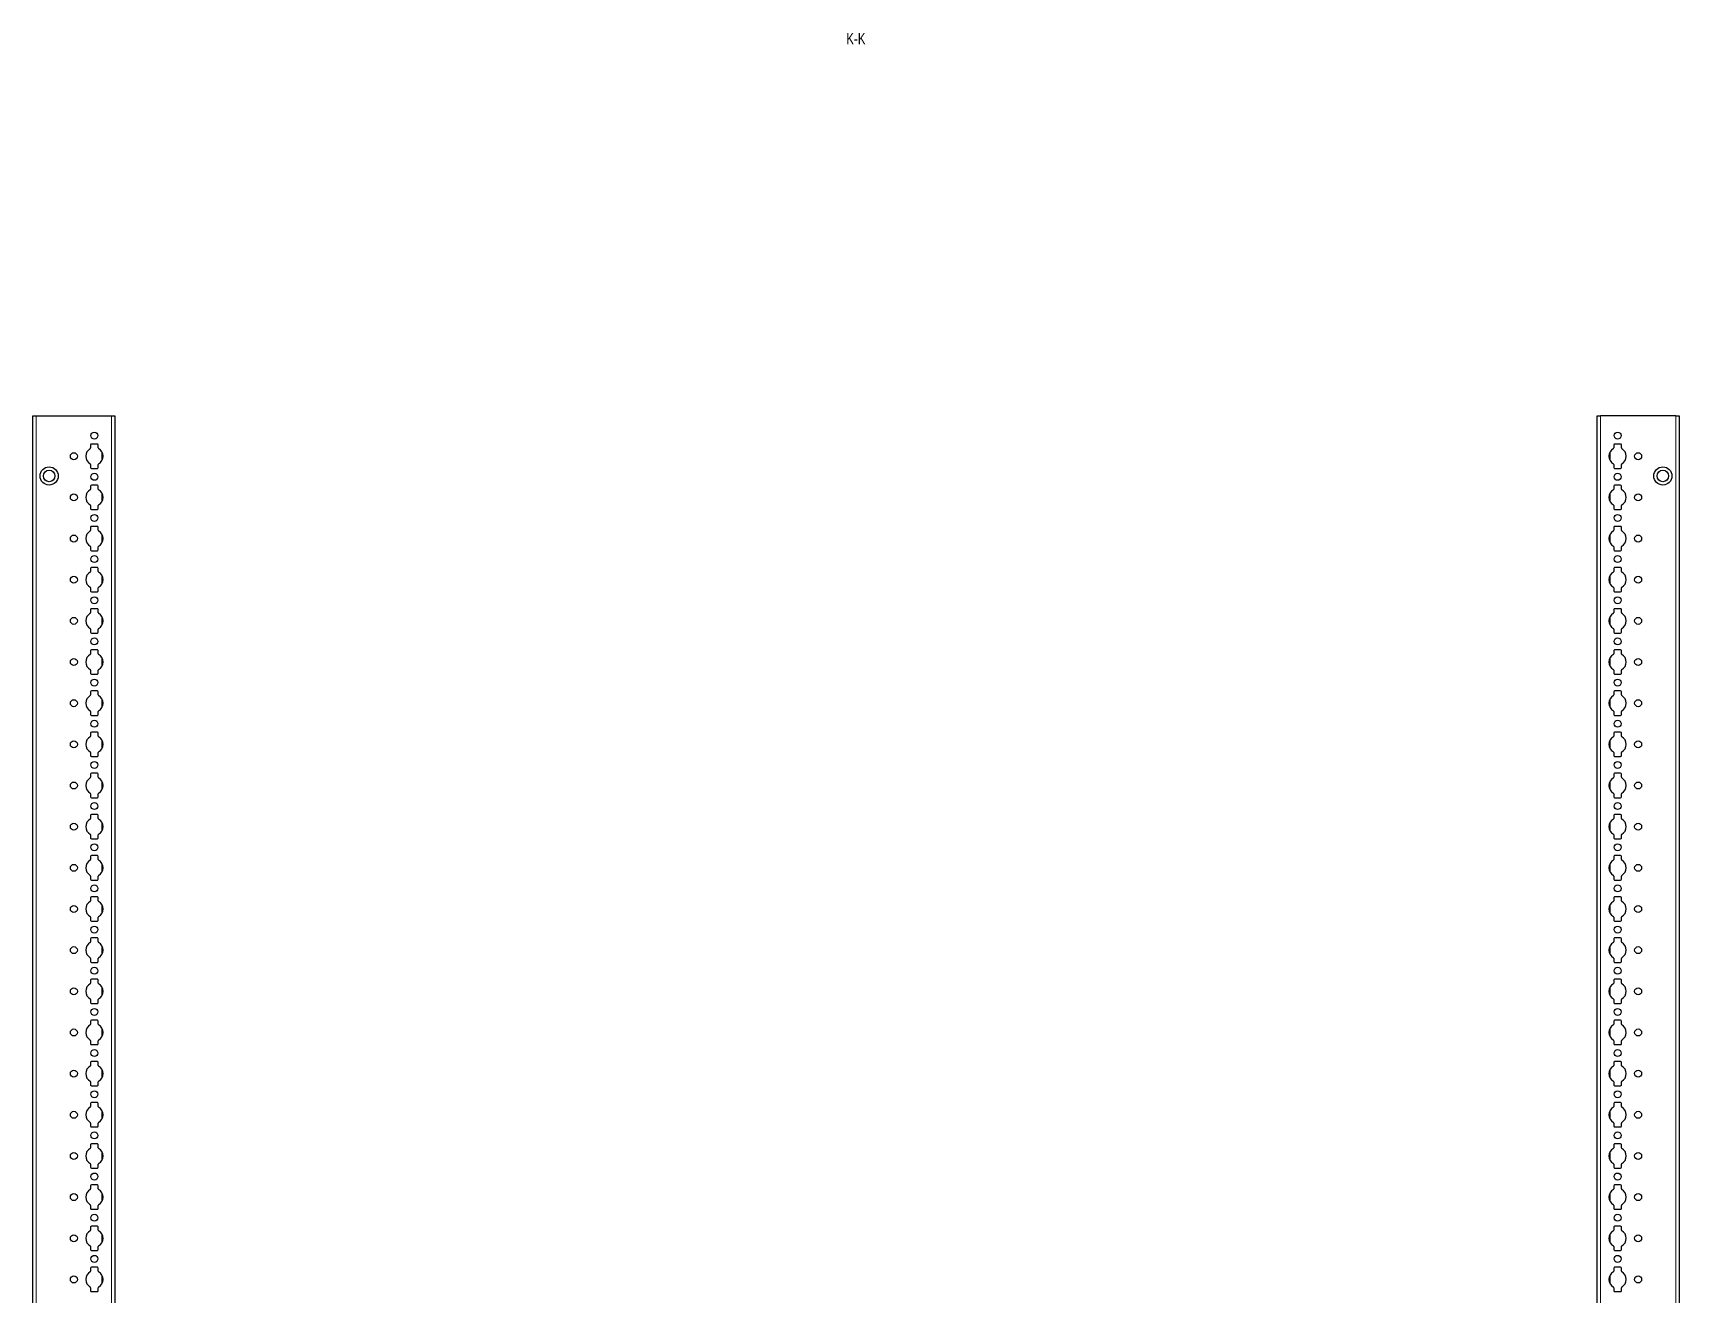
# Model space of a CAD drawing. Header units: millimetres. Extents: x -199 to 4194, y -2447 to 1507.
# Drawn here: x 3195 to 4194, y -86 to 680 of the extents above; entities that cross this region are included whole.
import ezdxf

# ---------------------------------------------------------------- set-up
doc = ezdxf.new("R2010")
doc.units = ezdxf.units.MM
doc.layers.add('FORMAT', color=7, linetype='Continuous')
doc.styles.add('SLDTEXTSTYLE0', font='TXT', dxfattribs={"width": 0.75})

msp = doc.modelspace()

# ---------------------------------------------------------------- linework, layer by layer
at = {"color": 7, "linetype": 'Continuous', "lineweight": 25}
for p, q in [((3194.63, -851.79), (3194.63, 447.21)), ((3194.63, 447.21), (3196.63, 447.21)), ((3196.63, 447.21), (3242.33, 447.21)), ((3242.33, 447.21), (3244.33, 447.21)), ((3244.33, 447.21), (3244.33, -851.79)), ((4144.33, -851.79), (4144.33, 447.21)), ((4144.33, 447.21), (4146.33, 447.21)), ((4192.03, 447.21), (4146.33, 447.21)), ((4192.03, 447.21), (4194.03, 447.21)), ((4194.03, 447.21), (4194.03, -851.79)), ((3233.78, 430.11), (3230.18, 430.11)), ((4158.48, 430.11), (4154.88, 430.11)), ((3229.68, 429.61), (3229.68, 427.73)), ((3234.28, 427.73), (3234.28, 429.61)), ((4154.38, 429.61), (4154.38, 427.73)), ((4158.98, 427.73), (4158.98, 429.61)), ((3229.68, 417.68), (3229.68, 415.81)), ((3230.18, 415.31), (3233.78, 415.31)), ((3234.28, 415.81), (3234.28, 417.68)), ((4154.38, 417.68), (4154.38, 415.81)), ((4154.88, 415.31), (4158.48, 415.31)), ((4158.98, 415.81), (4158.98, 417.68)), ((3229.68, 404.61), (3229.68, 402.73)), ((3233.78, 405.11), (3230.18, 405.11)), ((3234.28, 402.73), (3234.28, 404.61)), ((4154.38, 404.61), (4154.38, 402.73)), ((4158.48, 405.11), (4154.88, 405.11)), ((4158.98, 402.73), (4158.98, 404.61)), ((3229.68, 392.68), (3229.68, 390.81)), ((3230.18, 390.31), (3233.78, 390.31)), ((3234.28, 390.81), (3234.28, 392.68)), ((4154.38, 392.68), (4154.38, 390.81)), ((4154.88, 390.31), (4158.48, 390.31)), ((4158.98, 390.81), (4158.98, 392.68)), ((3233.78, 380.11), (3230.18, 380.11)), ((4158.48, 380.11), (4154.88, 380.11)), ((3229.68, 379.61), (3229.68, 377.73)), ((3234.28, 377.73), (3234.28, 379.61)), ((4154.38, 379.61), (4154.38, 377.73)), ((4158.98, 377.73), (4158.98, 379.61)), ((3229.68, 367.68), (3229.68, 365.81)), ((3230.18, 365.31), (3233.78, 365.31)), ((3234.28, 365.81), (3234.28, 367.68)), ((4154.38, 367.68), (4154.38, 365.81)), ((4154.88, 365.31), (4158.48, 365.31)), ((4158.98, 365.81), (4158.98, 367.68)), ((3229.68, 354.61), (3229.68, 352.73)), ((3233.78, 355.11), (3230.18, 355.11)), ((3234.28, 352.73), (3234.28, 354.61)), ((4154.38, 354.61), (4154.38, 352.73)), ((4158.48, 355.11), (4154.88, 355.11)), ((4158.98, 352.73), (4158.98, 354.61)), ((3229.68, 342.68), (3229.68, 340.81)), ((3230.18, 340.31), (3233.78, 340.31)), ((3234.28, 340.81), (3234.28, 342.68)), ((4154.38, 342.68), (4154.38, 340.81)), ((4154.88, 340.31), (4158.48, 340.31)), ((4158.98, 340.81), (4158.98, 342.68)), ((3233.78, 330.11), (3230.18, 330.11)), ((4158.48, 330.11), (4154.88, 330.11)), ((3229.68, 329.61), (3229.68, 327.73)), ((3234.28, 327.73), (3234.28, 329.61)), ((4154.38, 329.61), (4154.38, 327.73)), ((4158.98, 327.73), (4158.98, 329.61)), ((3229.68, 317.68), (3229.68, 315.81)), ((3230.18, 315.31), (3233.78, 315.31)), ((3234.28, 315.81), (3234.28, 317.68)), ((4154.38, 317.68), (4154.38, 315.81)), ((4154.88, 315.31), (4158.48, 315.31)), ((4158.98, 315.81), (4158.98, 317.68)), ((3229.68, 304.61), (3229.68, 302.73)), ((3233.78, 305.11), (3230.18, 305.11)), ((3234.28, 302.73), (3234.28, 304.61)), ((4154.38, 304.61), (4154.38, 302.73)), ((4158.48, 305.11), (4154.88, 305.11)), ((4158.98, 302.73), (4158.98, 304.61)), ((3229.68, 292.68), (3229.68, 290.81)), ((3230.18, 290.31), (3233.78, 290.31)), ((3234.28, 290.81), (3234.28, 292.68)), ((4154.38, 292.68), (4154.38, 290.81)), ((4154.88, 290.31), (4158.48, 290.31)), ((4158.98, 290.81), (4158.98, 292.68)), ((3233.78, 280.11), (3230.18, 280.11)), ((4158.48, 280.11), (4154.88, 280.11)), ((3229.68, 279.61), (3229.68, 277.73)), ((3234.28, 277.73), (3234.28, 279.61)), ((4154.38, 279.61), (4154.38, 277.73)), ((4158.98, 277.73), (4158.98, 279.61)), ((3229.68, 267.68), (3229.68, 265.81)), ((3230.18, 265.31), (3233.78, 265.31)), ((3234.28, 265.81), (3234.28, 267.68)), ((4154.38, 267.68), (4154.38, 265.81)), ((4154.88, 265.31), (4158.48, 265.31)), ((4158.98, 265.81), (4158.98, 267.68)), ((3229.68, 254.61), (3229.68, 252.73)), ((3233.78, 255.11), (3230.18, 255.11)), ((3234.28, 252.73), (3234.28, 254.61)), ((4154.38, 254.61), (4154.38, 252.73)), ((4158.48, 255.11), (4154.88, 255.11)), ((4158.98, 252.73), (4158.98, 254.61)), ((3229.68, 242.68), (3229.68, 240.81)), ((3230.18, 240.31), (3233.78, 240.31)), ((3234.28, 240.81), (3234.28, 242.68)), ((4154.38, 242.68), (4154.38, 240.81)), ((4154.88, 240.31), (4158.48, 240.31)), ((4158.98, 240.81), (4158.98, 242.68)), ((3233.78, 230.11), (3230.18, 230.11)), ((4158.48, 230.11), (4154.88, 230.11)), ((3229.68, 229.61), (3229.68, 227.73)), ((3234.28, 227.73), (3234.28, 229.61)), ((4154.38, 229.61), (4154.38, 227.73)), ((4158.98, 227.73), (4158.98, 229.61)), ((3229.68, 217.68), (3229.68, 215.81)), ((3230.18, 215.31), (3233.78, 215.31)), ((3234.28, 215.81), (3234.28, 217.68)), ((4154.38, 217.68), (4154.38, 215.81)), ((4154.88, 215.31), (4158.48, 215.31)), ((4158.98, 215.81), (4158.98, 217.68)), ((3229.68, 204.61), (3229.68, 202.73)), ((3233.78, 205.11), (3230.18, 205.11)), ((3234.28, 202.73), (3234.28, 204.61)), ((4154.38, 204.61), (4154.38, 202.73)), ((4158.48, 205.11), (4154.88, 205.11)), ((4158.98, 202.73), (4158.98, 204.61)), ((3229.68, 192.68), (3229.68, 190.81)), ((3230.18, 190.31), (3233.78, 190.31)), ((3234.28, 190.81), (3234.28, 192.68)), ((4154.38, 192.68), (4154.38, 190.81)), ((4154.88, 190.31), (4158.48, 190.31)), ((4158.98, 190.81), (4158.98, 192.68)), ((3233.78, 180.11), (3230.18, 180.11)), ((4158.48, 180.11), (4154.88, 180.11)), ((3229.68, 179.61), (3229.68, 177.73)), ((3234.28, 177.73), (3234.28, 179.61)), ((4154.38, 179.61), (4154.38, 177.73)), ((4158.98, 177.73), (4158.98, 179.61)), ((3229.68, 167.68), (3229.68, 165.81)), ((3230.18, 165.31), (3233.78, 165.31)), ((3234.28, 165.81), (3234.28, 167.68)), ((4154.38, 167.68), (4154.38, 165.81)), ((4154.88, 165.31), (4158.48, 165.31)), ((4158.98, 165.81), (4158.98, 167.68)), ((3229.68, 154.61), (3229.68, 152.73)), ((3233.78, 155.11), (3230.18, 155.11)), ((3234.28, 152.73), (3234.28, 154.61)), ((4154.38, 154.61), (4154.38, 152.73)), ((4158.48, 155.11), (4154.88, 155.11)), ((4158.98, 152.73), (4158.98, 154.61)), ((3229.68, 142.68), (3229.68, 140.81)), ((3230.18, 140.31), (3233.78, 140.31)), ((3234.28, 140.81), (3234.28, 142.68)), ((4154.38, 142.68), (4154.38, 140.81)), ((4154.88, 140.31), (4158.48, 140.31)), ((4158.98, 140.81), (4158.98, 142.68)), ((3233.78, 130.11), (3230.18, 130.11)), ((4158.48, 130.11), (4154.88, 130.11)), ((3229.68, 129.61), (3229.68, 127.73)), ((3234.28, 127.73), (3234.28, 129.61)), ((4154.38, 129.61), (4154.38, 127.73)), ((4158.98, 127.73), (4158.98, 129.61)), ((3229.68, 117.68), (3229.68, 115.81)), ((3230.18, 115.31), (3233.78, 115.31)), ((3234.28, 115.81), (3234.28, 117.68)), ((4154.38, 117.68), (4154.38, 115.81)), ((4154.88, 115.31), (4158.48, 115.31)), ((4158.98, 115.81), (4158.98, 117.68)), ((3229.68, 104.61), (3229.68, 102.73)), ((3233.78, 105.11), (3230.18, 105.11)), ((3234.28, 102.73), (3234.28, 104.61)), ((4154.38, 104.61), (4154.38, 102.73)), ((4158.48, 105.11), (4154.88, 105.11)), ((4158.98, 102.73), (4158.98, 104.61)), ((3229.68, 92.68), (3229.68, 90.81)), ((3230.18, 90.31), (3233.78, 90.31)), ((3234.28, 90.81), (3234.28, 92.68)), ((4154.38, 92.68), (4154.38, 90.81)), ((4154.88, 90.31), (4158.48, 90.31)), ((4158.98, 90.81), (4158.98, 92.68)), ((3233.78, 80.11), (3230.18, 80.11)), ((4158.48, 80.11), (4154.88, 80.11)), ((3229.68, 79.61), (3229.68, 77.73)), ((3234.28, 77.73), (3234.28, 79.61)), ((4154.38, 79.61), (4154.38, 77.73)), ((4158.98, 77.73), (4158.98, 79.61)), ((3229.68, 67.68), (3229.68, 65.81)), ((3230.18, 65.31), (3233.78, 65.31)), ((3234.28, 65.81), (3234.28, 67.68)), ((4154.38, 67.68), (4154.38, 65.81)), ((4154.88, 65.31), (4158.48, 65.31)), ((4158.98, 65.81), (4158.98, 67.68)), ((3229.68, 54.61), (3229.68, 52.73)), ((3233.78, 55.11), (3230.18, 55.11)), ((3234.28, 52.73), (3234.28, 54.61)), ((4154.38, 54.61), (4154.38, 52.73)), ((4158.48, 55.11), (4154.88, 55.11)), ((4158.98, 52.73), (4158.98, 54.61)), ((3229.68, 42.68), (3229.68, 40.81)), ((3230.18, 40.31), (3233.78, 40.31)), ((3234.28, 40.81), (3234.28, 42.68)), ((4154.38, 42.68), (4154.38, 40.81)), ((4154.88, 40.31), (4158.48, 40.31)), ((4158.98, 40.81), (4158.98, 42.68)), ((3233.78, 30.11), (3230.18, 30.11)), ((4158.48, 30.11), (4154.88, 30.11)), ((3229.68, 29.61), (3229.68, 27.73)), ((3234.28, 27.73), (3234.28, 29.61)), ((4154.38, 29.61), (4154.38, 27.73)), ((4158.98, 27.73), (4158.98, 29.61)), ((3229.68, 17.68), (3229.68, 15.81)), ((3230.18, 15.31), (3233.78, 15.31)), ((3234.28, 15.81), (3234.28, 17.68)), ((4154.38, 17.68), (4154.38, 15.81)), ((4154.88, 15.31), (4158.48, 15.31)), ((4158.98, 15.81), (4158.98, 17.68)), ((3229.68, 4.61), (3229.68, 2.73)), ((3233.78, 5.11), (3230.18, 5.11)), ((3234.28, 2.73), (3234.28, 4.61)), ((4154.38, 4.61), (4154.38, 2.73)), ((4158.48, 5.11), (4154.88, 5.11)), ((4158.98, 2.73), (4158.98, 4.61)), ((3229.68, -7.32), (3229.68, -9.19)), ((3230.18, -9.69), (3233.78, -9.69)), ((3234.28, -9.19), (3234.28, -7.32)), ((4154.38, -7.32), (4154.38, -9.19)), ((4154.88, -9.69), (4158.48, -9.69)), ((4158.98, -9.19), (4158.98, -7.32)), ((3233.78, -19.89), (3230.18, -19.89)), ((4158.48, -19.89), (4154.88, -19.89)), ((3229.68, -20.39), (3229.68, -22.27)), ((3234.28, -22.27), (3234.28, -20.39)), ((4154.38, -20.39), (4154.38, -22.27)), ((4158.98, -22.27), (4158.98, -20.39)), ((3229.68, -32.32), (3229.68, -34.19)), ((3230.18, -34.69), (3233.78, -34.69)), ((3234.28, -34.19), (3234.28, -32.32)), ((4154.38, -32.32), (4154.38, -34.19)), ((4154.88, -34.69), (4158.48, -34.69)), ((4158.98, -34.19), (4158.98, -32.32)), ((3229.68, -45.39), (3229.68, -47.27)), ((3233.78, -44.89), (3230.18, -44.89)), ((3234.28, -47.27), (3234.28, -45.39)), ((4154.38, -45.39), (4154.38, -47.27)), ((4158.48, -44.89), (4154.88, -44.89)), ((4158.98, -47.27), (4158.98, -45.39)), ((3229.68, -57.32), (3229.68, -59.19)), ((3230.18, -59.69), (3233.78, -59.69)), ((3234.28, -59.19), (3234.28, -57.32)), ((4154.38, -57.32), (4154.38, -59.19)), ((4154.88, -59.69), (4158.48, -59.69)), ((4158.98, -59.19), (4158.98, -57.32)), ((3233.78, -69.89), (3230.18, -69.89)), ((4158.48, -69.89), (4154.88, -69.89)), ((3229.68, -70.39), (3229.68, -72.27)), ((3234.28, -72.27), (3234.28, -70.39)), ((4154.38, -70.39), (4154.38, -72.27)), ((4158.98, -72.27), (4158.98, -70.39)), ((3229.68, -82.32), (3229.68, -84.19)), ((3230.18, -84.69), (3233.78, -84.69)), ((3234.28, -84.19), (3234.28, -82.32)), ((4154.38, -82.32), (4154.38, -84.19)), ((4154.88, -84.69), (4158.48, -84.69)), ((4158.98, -84.19), (4158.98, -82.32))]:
    msp.add_line(p, q, dxfattribs=at)
at = {"color": 8, "linetype": 'Continuous', "lineweight": 18}
for p, q in [((3196.63, 447.21), (3196.63, -851.79)), ((3242.33, -851.79), (3242.33, 447.21)), ((4146.33, 447.21), (4146.33, -851.79)), ((4192.03, -851.79), (4192.03, 447.21)), ((3236.48, 420), (3236.48, 425.41)), ((4152.18, 425.41), (4152.18, 420)), ((3236.48, 395), (3236.48, 400.41)), ((4152.18, 400.41), (4152.18, 395)), ((3236.48, 370), (3236.48, 375.41)), ((4152.18, 375.41), (4152.18, 370)), ((3236.48, 345), (3236.48, 350.41)), ((4152.18, 350.41), (4152.18, 345)), ((3236.48, 320), (3236.48, 325.41)), ((4152.18, 325.41), (4152.18, 320)), ((3236.48, 295), (3236.48, 300.41)), ((4152.18, 300.41), (4152.18, 295)), ((3236.48, 270), (3236.48, 275.41)), ((4152.18, 275.41), (4152.18, 270)), ((3236.48, 245), (3236.48, 250.41)), ((4152.18, 250.41), (4152.18, 245)), ((3236.48, 220), (3236.48, 225.41)), ((4152.18, 225.41), (4152.18, 220)), ((3236.48, 195), (3236.48, 200.41)), ((4152.18, 200.41), (4152.18, 195)), ((3236.48, 170), (3236.48, 175.41)), ((4152.18, 175.41), (4152.18, 170)), ((3236.48, 145), (3236.48, 150.41)), ((4152.18, 150.41), (4152.18, 145)), ((3236.48, 120), (3236.48, 125.41)), ((4152.18, 125.41), (4152.18, 120)), ((3236.48, 95), (3236.48, 100.41)), ((4152.18, 100.41), (4152.18, 95)), ((3236.48, 70), (3236.48, 75.41)), ((4152.18, 75.41), (4152.18, 70)), ((3236.48, 45), (3236.48, 50.41)), ((4152.18, 50.41), (4152.18, 45)), ((3236.48, 20), (3236.48, 25.41)), ((4152.18, 25.41), (4152.18, 20)), ((3236.48, -5), (3236.48, 0.41)), ((4152.18, 0.41), (4152.18, -5)), ((3236.48, -30), (3236.48, -24.59)), ((4152.18, -24.59), (4152.18, -30)), ((3236.48, -55), (3236.48, -49.59)), ((4152.18, -49.59), (4152.18, -55)), ((3236.48, -80), (3236.48, -74.59)), ((4152.18, -74.59), (4152.18, -80))]:
    msp.add_line(p, q, dxfattribs=at)
at = {"color": 7, "linetype": 'Continuous', "lineweight": 25}
for centre, radius in [((3231.98, 435.21), 2.12), ((4156.68, 435.21), 2.12), ((3219.48, 422.71), 2.12), ((4169.18, 422.71), 2.12), ((3204.48, 410.71), 5.5), ((3204.48, 410.71), 3.5), ((3231.98, 410.21), 2.12), ((4156.68, 410.21), 2.12), ((4184.18, 410.71), 5.5), ((4184.18, 410.71), 3.5), ((3219.48, 397.71), 2.12), ((4169.18, 397.71), 2.12), ((3231.98, 385.21), 2.12), ((4156.68, 385.21), 2.12), ((3219.48, 372.71), 2.12), ((4169.18, 372.71), 2.12), ((3231.98, 360.21), 2.12), ((4156.68, 360.21), 2.12), ((3219.48, 347.71), 2.12), ((4169.18, 347.71), 2.12), ((3231.98, 335.21), 2.12), ((4156.68, 335.21), 2.12), ((3219.48, 322.71), 2.12), ((4169.18, 322.71), 2.12), ((3231.98, 310.21), 2.12), ((4156.68, 310.21), 2.12), ((3219.48, 297.71), 2.12), ((4169.18, 297.71), 2.12), ((3231.98, 285.21), 2.12), ((4156.68, 285.21), 2.12), ((3219.48, 272.71), 2.12), ((4169.18, 272.71), 2.12), ((3231.98, 260.21), 2.12), ((4156.68, 260.21), 2.12), ((3219.48, 247.71), 2.12), ((4169.18, 247.71), 2.12), ((3231.98, 235.21), 2.12), ((4156.68, 235.21), 2.12), ((3219.48, 222.71), 2.12), ((4169.18, 222.71), 2.12), ((3231.98, 210.21), 2.12), ((4156.68, 210.21), 2.12), ((3219.48, 197.71), 2.12), ((4169.18, 197.71), 2.12), ((3231.98, 185.21), 2.12), ((4156.68, 185.21), 2.12), ((3219.48, 172.71), 2.12), ((4169.18, 172.71), 2.12), ((3231.98, 160.21), 2.12), ((4156.68, 160.21), 2.12), ((3219.48, 147.71), 2.12), ((4169.18, 147.71), 2.12), ((3231.98, 135.21), 2.12), ((4156.68, 135.21), 2.12), ((3219.48, 122.71), 2.12), ((4169.18, 122.71), 2.12), ((3231.98, 110.21), 2.12), ((4156.68, 110.21), 2.12), ((3219.48, 97.71), 2.12), ((4169.18, 97.71), 2.12), ((3231.98, 85.21), 2.12), ((4156.68, 85.21), 2.12), ((3219.48, 72.71), 2.12), ((4169.18, 72.71), 2.12), ((3231.98, 60.21), 2.12), ((4156.68, 60.21), 2.12), ((3219.48, 47.71), 2.12), ((4169.18, 47.71), 2.12), ((3231.98, 35.21), 2.12), ((4156.68, 35.21), 2.12), ((3219.48, 22.71), 2.12), ((4169.18, 22.71), 2.12), ((3231.98, 10.21), 2.12), ((4156.68, 10.21), 2.12), ((3219.48, -2.29), 2.12), ((4169.18, -2.29), 2.12), ((3231.98, -14.79), 2.12), ((4156.68, -14.79), 2.12), ((3219.48, -27.29), 2.12), ((4169.18, -27.29), 2.12), ((3231.98, -39.79), 2.12), ((4156.68, -39.79), 2.12), ((3219.48, -52.29), 2.12), ((4169.18, -52.29), 2.12), ((3231.98, -64.79), 2.12), ((4156.68, -64.79), 2.12), ((3219.48, -77.29), 2.12), ((4169.18, -77.29), 2.12)]:
    msp.add_circle(centre, radius, dxfattribs=at)
for centre, radius, start, end in [((3230.18, 429.61), 0.5, 90, 180), ((3233.78, 429.61), 0.5, 0, 90), ((4154.88, 429.61), 0.5, 90, 180), ((4158.48, 429.61), 0.5, 360, 90), ((3231.98, 422.71), 5.25, 119.14074, 240.85926), ((3229.18, 427.73), 0.5, 299.14074, 0), ((3234.78, 427.73), 0.5, 180, 240.85926), ((3231.98, 422.71), 5.25, 299.14074, 60.85926), ((4156.68, 422.71), 5.25, 119.14074, 240.85926), ((4153.88, 427.73), 0.5, 299.14074, 0), ((4159.48, 427.73), 0.5, 180, 240.85926), ((4156.68, 422.71), 5.25, 299.14074, 60.85926), ((3229.18, 417.68), 0.5, 0, 60.85926), ((3230.18, 415.81), 0.5, 180, 270), ((3233.78, 415.81), 0.5, 270, 0), ((3234.78, 417.68), 0.5, 119.14074, 180), ((4153.88, 417.68), 0.5, 0, 60.85926), ((4154.88, 415.81), 0.5, 180, 270), ((4158.48, 415.81), 0.5, 270, 0), ((4159.48, 417.68), 0.5, 119.14074, 180), ((3231.98, 397.71), 5.25, 119.14074, 240.85926), ((3229.18, 402.73), 0.5, 299.14074, 0), ((3230.18, 404.61), 0.5, 90, 180), ((3233.78, 404.61), 0.5, 0, 90), ((3234.78, 402.73), 0.5, 180, 240.85926), ((3231.98, 397.71), 5.25, 299.14074, 60.85926), ((4156.68, 397.71), 5.25, 119.14074, 240.85926), ((4153.88, 402.73), 0.5, 299.14074, 0), ((4154.88, 404.61), 0.5, 90, 180), ((4158.48, 404.61), 0.5, 0, 90), ((4159.48, 402.73), 0.5, 180, 240.85926), ((4156.68, 397.71), 5.25, 299.14074, 60.85926), ((3229.18, 392.68), 0.5, 0, 60.85926), ((3230.18, 390.81), 0.5, 180, 270), ((3233.78, 390.81), 0.5, 270, 0), ((3234.78, 392.68), 0.5, 119.14074, 180), ((4153.88, 392.68), 0.5, 0, 60.85926), ((4154.88, 390.81), 0.5, 180, 270), ((4158.48, 390.81), 0.5, 270, 0), ((4159.48, 392.68), 0.5, 119.14074, 180), ((3230.18, 379.61), 0.5, 90, 180), ((3233.78, 379.61), 0.5, 0, 90), ((4154.88, 379.61), 0.5, 90, 180), ((4158.48, 379.61), 0.5, 0, 90), ((3231.98, 372.71), 5.25, 119.14074, 240.85926), ((3229.18, 377.73), 0.5, 299.14074, 0), ((3234.78, 377.73), 0.5, 180, 240.85926), ((3231.98, 372.71), 5.25, 299.14074, 60.85926), ((4156.68, 372.71), 5.25, 119.14074, 240.85926), ((4153.88, 377.73), 0.5, 299.14074, 0), ((4159.48, 377.73), 0.5, 180, 240.85926), ((4156.68, 372.71), 5.25, 299.14074, 60.85926), ((3229.18, 367.68), 0.5, 0, 60.85926), ((3230.18, 365.81), 0.5, 180, 270), ((3233.78, 365.81), 0.5, 270, 0), ((3234.78, 367.68), 0.5, 119.14074, 180), ((4153.88, 367.68), 0.5, 0, 60.85926), ((4154.88, 365.81), 0.5, 180, 270), ((4158.48, 365.81), 0.5, 270, 0), ((4159.48, 367.68), 0.5, 119.14074, 180), ((3231.98, 347.71), 5.25, 119.14074, 240.85926), ((3229.18, 352.73), 0.5, 299.14074, 0), ((3230.18, 354.61), 0.5, 90, 180), ((3233.78, 354.61), 0.5, 0, 90), ((3234.78, 352.73), 0.5, 180, 240.85926), ((3231.98, 347.71), 5.25, 299.14074, 60.85926), ((4156.68, 347.71), 5.25, 119.14074, 240.85926), ((4153.88, 352.73), 0.5, 299.14074, 0), ((4154.88, 354.61), 0.5, 90, 180), ((4158.48, 354.61), 0.5, 0, 90), ((4159.48, 352.73), 0.5, 180, 240.85926), ((4156.68, 347.71), 5.25, 299.14074, 60.85926), ((3229.18, 342.68), 0.5, 0, 60.85926), ((3230.18, 340.81), 0.5, 180, 270), ((3233.78, 340.81), 0.5, 270, 0), ((3234.78, 342.68), 0.5, 119.14074, 180), ((4153.88, 342.68), 0.5, 0, 60.85926), ((4154.88, 340.81), 0.5, 180, 270), ((4158.48, 340.81), 0.5, 270, 0), ((4159.48, 342.68), 0.5, 119.14074, 180), ((3230.18, 329.61), 0.5, 90, 180), ((3233.78, 329.61), 0.5, 0, 90), ((4154.88, 329.61), 0.5, 90, 180), ((4158.48, 329.61), 0.5, 0, 90), ((3231.98, 322.71), 5.25, 119.14074, 240.85926), ((3229.18, 327.73), 0.5, 299.14074, 0), ((3234.78, 327.73), 0.5, 180, 240.85926), ((3231.98, 322.71), 5.25, 299.14074, 60.85926), ((4156.68, 322.71), 5.25, 119.14074, 240.85926), ((4153.88, 327.73), 0.5, 299.14074, 0), ((4159.48, 327.73), 0.5, 180, 240.85926), ((4156.68, 322.71), 5.25, 299.14074, 60.85926), ((3229.18, 317.68), 0.5, 0, 60.85926), ((3230.18, 315.81), 0.5, 180, 270), ((3233.78, 315.81), 0.5, 270, 0), ((3234.78, 317.68), 0.5, 119.14074, 180), ((4153.88, 317.68), 0.5, 0, 60.85926), ((4154.88, 315.81), 0.5, 180, 270), ((4158.48, 315.81), 0.5, 270, 0), ((4159.48, 317.68), 0.5, 119.14074, 180), ((3231.98, 297.71), 5.25, 119.14074, 240.85926), ((3229.18, 302.73), 0.5, 299.14074, 0), ((3230.18, 304.61), 0.5, 90, 180), ((3233.78, 304.61), 0.5, 0, 90), ((3234.78, 302.73), 0.5, 180, 240.85926), ((3231.98, 297.71), 5.25, 299.14074, 60.85926), ((4156.68, 297.71), 5.25, 119.14074, 240.85926), ((4153.88, 302.73), 0.5, 299.14074, 0), ((4154.88, 304.61), 0.5, 90, 180), ((4158.48, 304.61), 0.5, 0, 90), ((4159.48, 302.73), 0.5, 180, 240.85926), ((4156.68, 297.71), 5.25, 299.14074, 60.85926), ((3229.18, 292.68), 0.5, 0, 60.85926), ((3230.18, 290.81), 0.5, 180, 270), ((3233.78, 290.81), 0.5, 270, 0), ((3234.78, 292.68), 0.5, 119.14074, 180), ((4153.88, 292.68), 0.5, 0, 60.85926), ((4154.88, 290.81), 0.5, 180, 270), ((4158.48, 290.81), 0.5, 270, 0), ((4159.48, 292.68), 0.5, 119.14074, 180), ((3230.18, 279.61), 0.5, 90, 180), ((3233.78, 279.61), 0.5, 0, 90), ((4154.88, 279.61), 0.5, 90, 180), ((4158.48, 279.61), 0.5, 0, 90), ((3231.98, 272.71), 5.25, 119.14074, 240.85926), ((3229.18, 277.73), 0.5, 299.14074, 0), ((3234.78, 277.73), 0.5, 180, 240.85926), ((3231.98, 272.71), 5.25, 299.14074, 60.85926), ((4156.68, 272.71), 5.25, 119.14074, 240.85926), ((4153.88, 277.73), 0.5, 299.14074, 0), ((4159.48, 277.73), 0.5, 180, 240.85926), ((4156.68, 272.71), 5.25, 299.14074, 60.85926), ((3229.18, 267.68), 0.5, 0, 60.85926), ((3230.18, 265.81), 0.5, 180, 270), ((3233.78, 265.81), 0.5, 270, 0), ((3234.78, 267.68), 0.5, 119.14074, 180), ((4153.88, 267.68), 0.5, 0, 60.85926), ((4154.88, 265.81), 0.5, 180, 270), ((4158.48, 265.81), 0.5, 270, 0), ((4159.48, 267.68), 0.5, 119.14074, 180), ((3231.98, 247.71), 5.25, 119.14074, 240.85926), ((3229.18, 252.73), 0.5, 299.14074, 0), ((3230.18, 254.61), 0.5, 90, 180), ((3233.78, 254.61), 0.5, 0, 90), ((3234.78, 252.73), 0.5, 180, 240.85926), ((3231.98, 247.71), 5.25, 299.14074, 60.85926), ((4156.68, 247.71), 5.25, 119.14074, 240.85926), ((4153.88, 252.73), 0.5, 299.14074, 0), ((4154.88, 254.61), 0.5, 90, 180), ((4158.48, 254.61), 0.5, 0, 90), ((4159.48, 252.73), 0.5, 180, 240.85926), ((4156.68, 247.71), 5.25, 299.14074, 60.85926), ((3229.18, 242.68), 0.5, 0, 60.85926), ((3230.18, 240.81), 0.5, 180, 270), ((3233.78, 240.81), 0.5, 270, 0), ((3234.78, 242.68), 0.5, 119.14074, 180), ((4153.88, 242.68), 0.5, 0, 60.85926), ((4154.88, 240.81), 0.5, 180, 270), ((4158.48, 240.81), 0.5, 270, 0), ((4159.48, 242.68), 0.5, 119.14074, 180), ((3230.18, 229.61), 0.5, 90, 180), ((3233.78, 229.61), 0.5, 0, 90), ((4154.88, 229.61), 0.5, 90, 180), ((4158.48, 229.61), 0.5, 0, 90), ((3231.98, 222.71), 5.25, 119.14074, 240.85926), ((3229.18, 227.73), 0.5, 299.14074, 0), ((3234.78, 227.73), 0.5, 180, 240.85926), ((3231.98, 222.71), 5.25, 299.14074, 60.85926), ((4156.68, 222.71), 5.25, 119.14074, 240.85926), ((4153.88, 227.73), 0.5, 299.14074, 0), ((4159.48, 227.73), 0.5, 180, 240.85926), ((4156.68, 222.71), 5.25, 299.14074, 60.85926), ((3229.18, 217.68), 0.5, 0, 60.85926), ((3230.18, 215.81), 0.5, 180, 270), ((3233.78, 215.81), 0.5, 270, 0), ((3234.78, 217.68), 0.5, 119.14074, 180), ((4153.88, 217.68), 0.5, 0, 60.85926), ((4154.88, 215.81), 0.5, 180, 270), ((4158.48, 215.81), 0.5, 270, 0), ((4159.48, 217.68), 0.5, 119.14074, 180), ((3231.98, 197.71), 5.25, 119.14074, 240.85926), ((3229.18, 202.73), 0.5, 299.14074, 0), ((3230.18, 204.61), 0.5, 90, 180), ((3233.78, 204.61), 0.5, 0, 90), ((3234.78, 202.73), 0.5, 180, 240.85926), ((3231.98, 197.71), 5.25, 299.14074, 60.85926), ((4156.68, 197.71), 5.25, 119.14074, 240.85926), ((4153.88, 202.73), 0.5, 299.14074, 0), ((4154.88, 204.61), 0.5, 90, 180), ((4158.48, 204.61), 0.5, 0, 90), ((4159.48, 202.73), 0.5, 180, 240.85926), ((4156.68, 197.71), 5.25, 299.14074, 60.85926), ((3229.18, 192.68), 0.5, 0, 60.85926), ((3230.18, 190.81), 0.5, 180, 270), ((3233.78, 190.81), 0.5, 270, 0), ((3234.78, 192.68), 0.5, 119.14074, 180), ((4153.88, 192.68), 0.5, 0, 60.85926), ((4154.88, 190.81), 0.5, 180, 270), ((4158.48, 190.81), 0.5, 270, 0), ((4159.48, 192.68), 0.5, 119.14074, 180), ((3230.18, 179.61), 0.5, 90, 180), ((3233.78, 179.61), 0.5, 360, 90), ((4154.88, 179.61), 0.5, 90, 180), ((4158.48, 179.61), 0.5, 0, 90), ((3231.98, 172.71), 5.25, 119.14074, 240.85926), ((3229.18, 177.73), 0.5, 299.14074, 0), ((3234.78, 177.73), 0.5, 180, 240.85926), ((3231.98, 172.71), 5.25, 299.14074, 60.85926), ((4156.68, 172.71), 5.25, 119.14074, 240.85926), ((4153.88, 177.73), 0.5, 299.14074, 0), ((4159.48, 177.73), 0.5, 180, 240.85926), ((4156.68, 172.71), 5.25, 299.14074, 60.85926), ((3229.18, 167.68), 0.5, 0, 60.85926), ((3230.18, 165.81), 0.5, 180, 270), ((3233.78, 165.81), 0.5, 270, 0), ((3234.78, 167.68), 0.5, 119.14074, 180), ((4153.88, 167.68), 0.5, 0, 60.85926), ((4154.88, 165.81), 0.5, 180, 270), ((4158.48, 165.81), 0.5, 270, 0), ((4159.48, 167.68), 0.5, 119.14074, 180), ((3231.98, 147.71), 5.25, 119.14074, 240.85926), ((3229.18, 152.73), 0.5, 299.14074, 0), ((3230.18, 154.61), 0.5, 90, 180), ((3233.78, 154.61), 0.5, 360, 90), ((3234.78, 152.73), 0.5, 180, 240.85926), ((3231.98, 147.71), 5.25, 299.14074, 60.85926), ((4156.68, 147.71), 5.25, 119.14074, 240.85926), ((4153.88, 152.73), 0.5, 299.14074, 0), ((4154.88, 154.61), 0.5, 90, 180), ((4158.48, 154.61), 0.5, 0, 90), ((4159.48, 152.73), 0.5, 180, 240.85926), ((4156.68, 147.71), 5.25, 299.14074, 60.85926), ((3229.18, 142.68), 0.5, 0, 60.85926), ((3230.18, 140.81), 0.5, 180, 270), ((3233.78, 140.81), 0.5, 270, 0), ((3234.78, 142.68), 0.5, 119.14074, 180), ((4153.88, 142.68), 0.5, 0, 60.85926), ((4154.88, 140.81), 0.5, 180, 270), ((4158.48, 140.81), 0.5, 270, 0), ((4159.48, 142.68), 0.5, 119.14074, 180), ((3230.18, 129.61), 0.5, 90, 180), ((3233.78, 129.61), 0.5, 0, 90), ((4154.88, 129.61), 0.5, 90, 180), ((4158.48, 129.61), 0.5, 0, 90), ((3231.98, 122.71), 5.25, 119.14074, 240.85926), ((3229.18, 127.73), 0.5, 299.14074, 0), ((3234.78, 127.73), 0.5, 180, 240.85926), ((3231.98, 122.71), 5.25, 299.14074, 60.85926), ((4156.68, 122.71), 5.25, 119.14074, 240.85926), ((4153.88, 127.73), 0.5, 299.14074, 0), ((4159.48, 127.73), 0.5, 180, 240.85926), ((4156.68, 122.71), 5.25, 299.14074, 60.85926), ((3229.18, 117.68), 0.5, 0, 60.85926), ((3230.18, 115.81), 0.5, 180, 270), ((3233.78, 115.81), 0.5, 270, 0), ((3234.78, 117.68), 0.5, 119.14074, 180), ((4153.88, 117.68), 0.5, 0, 60.85926), ((4154.88, 115.81), 0.5, 180, 270), ((4158.48, 115.81), 0.5, 270, 0), ((4159.48, 117.68), 0.5, 119.14074, 180), ((3231.98, 97.71), 5.25, 119.14074, 240.85926), ((3229.18, 102.73), 0.5, 299.14074, 0), ((3230.18, 104.61), 0.5, 90, 180), ((3233.78, 104.61), 0.5, 0, 90), ((3234.78, 102.73), 0.5, 180, 240.85926), ((3231.98, 97.71), 5.25, 299.14074, 60.85926), ((4156.68, 97.71), 5.25, 119.14074, 240.85926), ((4153.88, 102.73), 0.5, 299.14074, 0), ((4154.88, 104.61), 0.5, 90, 180), ((4158.48, 104.61), 0.5, 0, 90), ((4159.48, 102.73), 0.5, 180, 240.85926), ((4156.68, 97.71), 5.25, 299.14074, 60.85926), ((3229.18, 92.68), 0.5, 0, 60.85926), ((3230.18, 90.81), 0.5, 180, 270), ((3233.78, 90.81), 0.5, 270, 0), ((3234.78, 92.68), 0.5, 119.14074, 180), ((4153.88, 92.68), 0.5, 0, 60.85926), ((4154.88, 90.81), 0.5, 180, 270), ((4158.48, 90.81), 0.5, 270, 0), ((4159.48, 92.68), 0.5, 119.14074, 180), ((3230.18, 79.61), 0.5, 90, 180), ((3233.78, 79.61), 0.5, 0, 90), ((4154.88, 79.61), 0.5, 90, 180), ((4158.48, 79.61), 0.5, 0, 90), ((3231.98, 72.71), 5.25, 119.14074, 240.85926), ((3229.18, 77.73), 0.5, 299.14074, 0), ((3234.78, 77.73), 0.5, 180, 240.85926), ((3231.98, 72.71), 5.25, 299.14074, 60.85926), ((4156.68, 72.71), 5.25, 119.14074, 240.85926), ((4153.88, 77.73), 0.5, 299.14074, 0), ((4159.48, 77.73), 0.5, 180, 240.85926), ((4156.68, 72.71), 5.25, 299.14074, 60.85926), ((3229.18, 67.68), 0.5, 0, 60.85926), ((3230.18, 65.81), 0.5, 180, 270), ((3233.78, 65.81), 0.5, 270, 0), ((3234.78, 67.68), 0.5, 119.14074, 180), ((4153.88, 67.68), 0.5, 0, 60.85926), ((4154.88, 65.81), 0.5, 180, 270), ((4158.48, 65.81), 0.5, 270, 0), ((4159.48, 67.68), 0.5, 119.14074, 180), ((3231.98, 47.71), 5.25, 119.14074, 240.85926), ((3229.18, 52.73), 0.5, 299.14074, 0), ((3230.18, 54.61), 0.5, 90, 180), ((3233.78, 54.61), 0.5, 0, 90), ((3234.78, 52.73), 0.5, 180, 240.85926), ((3231.98, 47.71), 5.25, 299.14074, 60.85926), ((4156.68, 47.71), 5.25, 119.14074, 240.85926), ((4153.88, 52.73), 0.5, 299.14074, 0), ((4154.88, 54.61), 0.5, 90, 180), ((4158.48, 54.61), 0.5, 0, 90), ((4159.48, 52.73), 0.5, 180, 240.85926), ((4156.68, 47.71), 5.25, 299.14074, 60.85926), ((3229.18, 42.68), 0.5, 0, 60.85926), ((3230.18, 40.81), 0.5, 180, 270), ((3233.78, 40.81), 0.5, 270, 0), ((3234.78, 42.68), 0.5, 119.14074, 180), ((4153.88, 42.68), 0.5, 0, 60.85926), ((4154.88, 40.81), 0.5, 180, 270), ((4158.48, 40.81), 0.5, 270, 0), ((4159.48, 42.68), 0.5, 119.14074, 180), ((3230.18, 29.61), 0.5, 90, 180), ((3233.78, 29.61), 0.5, 0, 90), ((4154.88, 29.61), 0.5, 90, 180), ((4158.48, 29.61), 0.5, 0, 90), ((3231.98, 22.71), 5.25, 119.14074, 240.85926), ((3229.18, 27.73), 0.5, 299.14074, 0), ((3234.78, 27.73), 0.5, 180, 240.85926), ((3231.98, 22.71), 5.25, 299.14074, 60.85926), ((4156.68, 22.71), 5.25, 119.14074, 240.85926), ((4153.88, 27.73), 0.5, 299.14074, 0), ((4159.48, 27.73), 0.5, 180, 240.85926), ((4156.68, 22.71), 5.25, 299.14074, 60.85926), ((3229.18, 17.68), 0.5, 0, 60.85926), ((3230.18, 15.81), 0.5, 180, 270), ((3233.78, 15.81), 0.5, 270, 0), ((3234.78, 17.68), 0.5, 119.14074, 180), ((4153.88, 17.68), 0.5, 0, 60.85926), ((4154.88, 15.81), 0.5, 180, 270), ((4158.48, 15.81), 0.5, 270, 0), ((4159.48, 17.68), 0.5, 119.14074, 180), ((3231.98, -2.29), 5.25, 119.14074, 240.85926), ((3229.18, 2.73), 0.5, 299.14074, 0), ((3230.18, 4.61), 0.5, 90, 180), ((3233.78, 4.61), 0.5, 0, 90), ((3234.78, 2.73), 0.5, 180, 240.85926), ((3231.98, -2.29), 5.25, 299.14074, 60.85926), ((4156.68, -2.29), 5.25, 119.14074, 240.85926), ((4153.88, 2.73), 0.5, 299.14074, 0), ((4154.88, 4.61), 0.5, 90, 180), ((4158.48, 4.61), 0.5, 0, 90), ((4159.48, 2.73), 0.5, 180, 240.85926), ((4156.68, -2.29), 5.25, 299.14074, 60.85926), ((3229.18, -7.32), 0.5, 0, 60.85926), ((3230.18, -9.19), 0.5, 180, 270), ((3233.78, -9.19), 0.5, 270, 0), ((3234.78, -7.32), 0.5, 119.14074, 180), ((4153.88, -7.32), 0.5, 0, 60.85926), ((4154.88, -9.19), 0.5, 180, 270), ((4158.48, -9.19), 0.5, 270, 0), ((4159.48, -7.32), 0.5, 119.14074, 180), ((3230.18, -20.39), 0.5, 90, 180), ((3233.78, -20.39), 0.5, 0, 90), ((4154.88, -20.39), 0.5, 90, 180), ((4158.48, -20.39), 0.5, 0, 90), ((3231.98, -27.29), 5.25, 119.14074, 240.85926), ((3229.18, -22.27), 0.5, 299.14074, 0), ((3234.78, -22.27), 0.5, 180, 240.85926), ((3231.98, -27.29), 5.25, 299.14074, 60.85926), ((4156.68, -27.29), 5.25, 119.14074, 240.85926), ((4153.88, -22.27), 0.5, 299.14074, 0), ((4159.48, -22.27), 0.5, 180, 240.85926), ((4156.68, -27.29), 5.25, 299.14074, 60.85926), ((3229.18, -32.32), 0.5, 0, 60.85926), ((3230.18, -34.19), 0.5, 180, 270), ((3233.78, -34.19), 0.5, 270, 0), ((3234.78, -32.32), 0.5, 119.14074, 180), ((4153.88, -32.32), 0.5, 0, 60.85926), ((4154.88, -34.19), 0.5, 180, 270), ((4158.48, -34.19), 0.5, 270, 0), ((4159.48, -32.32), 0.5, 119.14074, 180), ((3231.98, -52.29), 5.25, 119.14074, 240.85926), ((3229.18, -47.27), 0.5, 299.14074, 0), ((3230.18, -45.39), 0.5, 90, 180), ((3233.78, -45.39), 0.5, 0, 90), ((3234.78, -47.27), 0.5, 180, 240.85926), ((3231.98, -52.29), 5.25, 299.14074, 60.85926), ((4156.68, -52.29), 5.25, 119.14074, 240.85926), ((4153.88, -47.27), 0.5, 299.14074, 0), ((4154.88, -45.39), 0.5, 90, 180), ((4158.48, -45.39), 0.5, 0, 90), ((4159.48, -47.27), 0.5, 180, 240.85926), ((4156.68, -52.29), 5.25, 299.14074, 60.85926), ((3229.18, -57.32), 0.5, 0, 60.85926), ((3230.18, -59.19), 0.5, 180, 270), ((3233.78, -59.19), 0.5, 270, 0), ((3234.78, -57.32), 0.5, 119.14074, 180), ((4153.88, -57.32), 0.5, 0, 60.85926), ((4154.88, -59.19), 0.5, 180, 270), ((4158.48, -59.19), 0.5, 270, 0), ((4159.48, -57.32), 0.5, 119.14074, 180), ((3230.18, -70.39), 0.5, 90, 180), ((3233.78, -70.39), 0.5, 0, 90), ((4154.88, -70.39), 0.5, 90, 180), ((4158.48, -70.39), 0.5, 0, 90), ((3231.98, -77.29), 5.25, 119.14074, 240.85926), ((3229.18, -72.27), 0.5, 299.14074, 0), ((3234.78, -72.27), 0.5, 180, 240.85926), ((3231.98, -77.29), 5.25, 299.14074, 60.85926), ((4156.68, -77.29), 5.25, 119.14074, 240.85926), ((4153.88, -72.27), 0.5, 299.14074, 0), ((4159.48, -72.27), 0.5, 180, 240.85926), ((4156.68, -77.29), 5.25, 299.14074, 60.85926), ((3229.18, -82.32), 0.5, 0, 60.85926), ((3230.18, -84.19), 0.5, 180, 270), ((3233.78, -84.19), 0.5, 270, 0), ((3234.78, -82.32), 0.5, 119.14074, 180), ((4153.88, -82.32), 0.5, 0, 60.85926), ((4154.88, -84.19), 0.5, 180, 270), ((4158.48, -84.19), 0.5, 270, 0), ((4159.48, -82.32), 0.5, 119.14074, 180)]:
    msp.add_arc(centre, radius, start, end, dxfattribs=at)

# ---------------------------------------------------------------- texts
at = {"layer": 'FORMAT', "insert": (3694.27, 679.8), "char_height": 7, "attachment_point": 2, "style": 'SLDTEXTSTYLE0'}
msp.add_mtext('K-K', dxfattribs=at)

doc.saveas('drawing.dxf')
